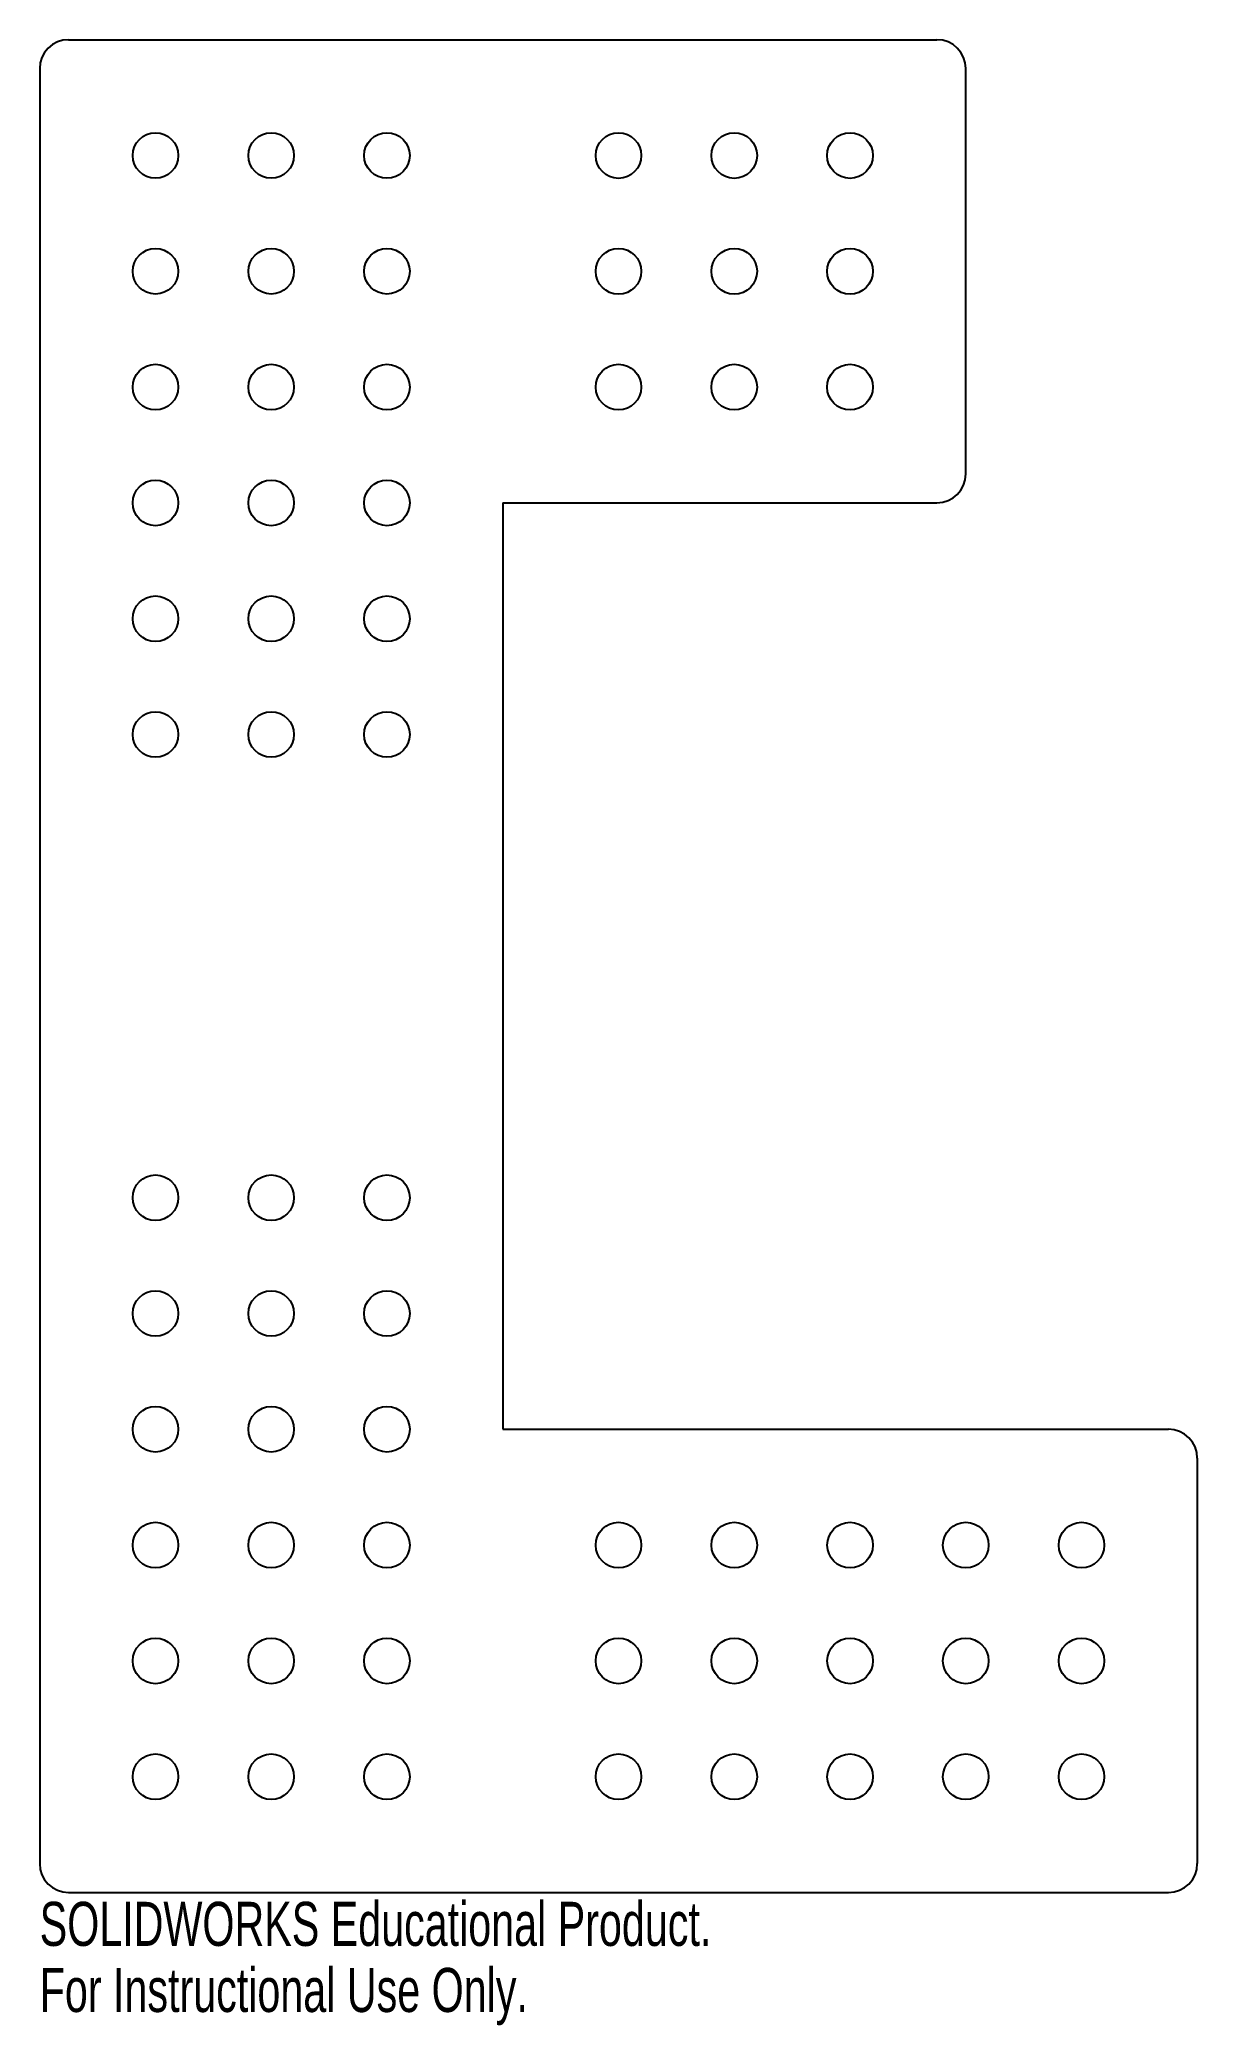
# Model space of a CAD drawing. Header units: inches. Extents: x -0.96 to 4.04, y -2 to 6.58.
import ezdxf

# ---------------------------------------------------------------- set-up
doc = ezdxf.new("R2010")
doc.units = ezdxf.units.IN
doc.header["$MEASUREMENT"] = 0
doc.styles.add('SLDTEXTSTYLE0', font='TXT', dxfattribs={"width": 0.7})

msp = doc.modelspace()

# ---------------------------------------------------------------- linework, layer by layer
at = {"color": 7, "linetype": 'Continuous', "lineweight": 25}
for p, q in [((-0.8382, 6.5767), (2.9118, 6.5767)), ((-0.9632, 6.4517), (-0.9632, -1.2983)), ((3.0368, 4.7017), (3.0368, 6.4517)), ((1.0368, 4.5767), (1.0368, 0.5767)), ((1.0368, 4.5767), (2.9118, 4.5767)), ((1.0368, 0.5767), (3.9118, 0.5767)), ((4.0368, 0.4517), (4.0368, -1.2983)), ((-0.8382, -1.4233), (3.9118, -1.4233))]:
    msp.add_line(p, q, dxfattribs=at)
for centre, radius in [((-0.4632, 6.0767), 0.0984), ((0.0368, 6.0767), 0.0984), ((0.5368, 6.0767), 0.0984), ((1.5368, 6.0767), 0.0986), ((2.0368, 6.0767), 0.0986), ((2.5368, 6.0767), 0.0986), ((-0.4632, 5.5767), 0.0984), ((0.0368, 5.5767), 0.0984), ((0.5368, 5.5767), 0.0984), ((1.5368, 5.5767), 0.0986), ((2.0368, 5.5767), 0.0986), ((2.5368, 5.5767), 0.0986), ((-0.4632, 5.0767), 0.0984), ((0.0368, 5.0767), 0.0984), ((0.5368, 5.0767), 0.0984), ((1.5368, 5.0767), 0.0986), ((2.0368, 5.0767), 0.0986), ((2.5368, 5.0767), 0.0986), ((-0.4632, 4.5767), 0.0984), ((0.0368, 4.5767), 0.0984), ((0.5368, 4.5767), 0.0984), ((-0.4632, 4.0767), 0.0984), ((0.0368, 4.0767), 0.0984), ((0.5368, 4.0767), 0.0984), ((-0.4632, 3.5767), 0.0984), ((0.0368, 3.5767), 0.0984), ((0.5368, 3.5767), 0.0984), ((-0.4632, 1.5767), 0.0984), ((0.0368, 1.5767), 0.0984), ((0.5368, 1.5767), 0.0984), ((-0.4632, 1.0767), 0.0984), ((0.0368, 1.0767), 0.0984), ((0.5368, 1.0767), 0.0984), ((-0.4632, 0.5767), 0.0984), ((0.0368, 0.5767), 0.0984), ((0.5368, 0.5767), 0.0984), ((-0.4632, 0.0767), 0.0984), ((0.0368, 0.0767), 0.0984), ((0.5368, 0.0767), 0.0984), ((1.5368, 0.0767), 0.0984), ((2.0368, 0.0767), 0.0984), ((2.5368, 0.0767), 0.0984), ((3.0368, 0.0767), 0.0984), ((3.5368, 0.0767), 0.0984), ((-0.4632, -0.4233), 0.0984), ((0.0368, -0.4233), 0.0984), ((0.5368, -0.4233), 0.0984), ((1.5368, -0.4233), 0.0984), ((2.0368, -0.4233), 0.0984), ((2.5368, -0.4233), 0.0984), ((3.0368, -0.4233), 0.0984), ((3.5368, -0.4233), 0.0984), ((-0.4632, -0.9233), 0.0984), ((0.0368, -0.9233), 0.0984), ((0.5368, -0.9233), 0.0984), ((1.5368, -0.9233), 0.0984), ((2.0368, -0.9233), 0.0984), ((2.5368, -0.9233), 0.0984), ((3.0368, -0.9233), 0.0984), ((3.5368, -0.9233), 0.0984)]:
    msp.add_circle(centre, radius, dxfattribs=at)
for centre, start, end in [((-0.8382, 6.4517), 90, 180), ((2.9118, 6.4517), 0, 90), ((2.9118, 4.7017), 270, 0), ((3.9118, 0.4517), 0, 90), ((-0.8382, -1.2983), 180, 270), ((3.9118, -1.2983), 270, 0)]:
    msp.add_arc(centre, 0.125, start, end, dxfattribs=at)

# ---------------------------------------------------------------- texts
at = {"color": 7, "linetype": 'Continuous', "char_height": 0.1903, "attachment_point": 1, "style": 'SLDTEXTSTYLE0'}
for s, insert in [('SOLIDWORKS Educational Product.', (-0.9632, -1.4635)), ('For Instructional Use Only.', (-0.9632, -1.7489))]:
    msp.add_mtext(s, dxfattribs=dict(at, insert=insert))

doc.saveas('drawing.dxf')
